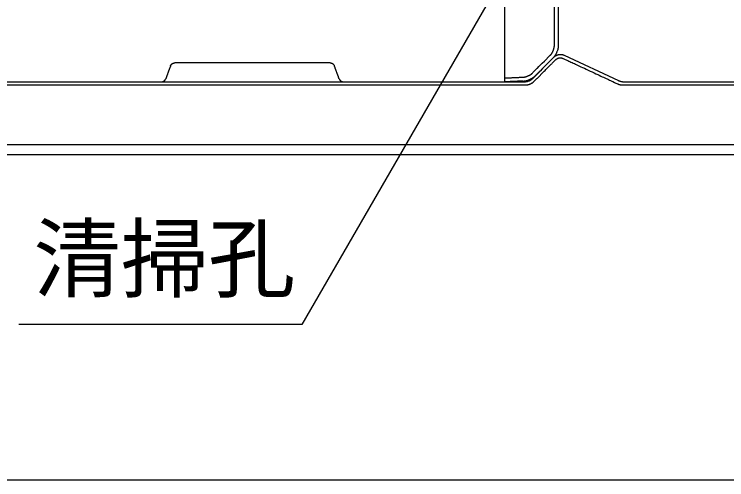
# Model space of a CAD drawing. Units: millimetres, scale not verified. Extents: x -8910 to 8910, y -6308 to 6308.
# Drawn here: x -5910 to -5176, y 169 to 649 of the extents above; entities that cross this region are included whole.
import ezdxf
from ezdxf.enums import TextEntityAlignment as Align

# ---------------------------------------------------------------- set-up
doc = ezdxf.new("R2010")
doc.units = ezdxf.units.MM
doc.header["$LTSCALE"] = 30
doc.layers.add('0-0_機器', color=2, linetype='Continuous', lineweight=25)
doc.layers.add('0-5_空気管', color=3, linetype='Continuous', lineweight=25)
doc.styles.add('ＭＳ ゴシック', font='')
doc.styles.get('ＭＳ ゴシック').set_extended_font_data('MS Gothic')

msp = doc.modelspace()

# ---------------------------------------------------------------- linework, layer by layer
at = {"layer": '0-0_機器'}
msp.add_lwpolyline([(-6429.24, 2009.23), (-6429.24, 169.23), (-3339.24, 169.23)], dxfattribs=at)
at = {"layer": '0-5_空気管'}
for p, q in [((-5404.24, 579.23), (-5404.24, 1599.23)), ((-5353.24, 617.11), (-5353.24, 1561.36)), ((-5349.24, 1561.02), (-5349.24, 617.45)), ((-5283.81, 900.18), (-5613.38, 329.35)), ((-5354.66, 603.85), (-5355.1, 603.41)), ((-5584.31, 598.85), (-5744.15, 598.85)), ((-5579.64, 595.07), (-5579.83, 595.58)), ((-5372.6, 585.89), (-5369.24, 589.25)), ((-6209.91, 579.23), (-5382.96, 579.23)), ((-5290.49, 578.3), (-5288.26, 577.27)), ((-5283.07, 579.23), (-4475.41, 579.23)), ((-3559.13, 514.23), (-6207.97, 514.23)), ((-5613.38, 329.35), (-5904.98, 329.35))]:
    msp.add_line(p, q, dxfattribs=at)
for points in [[(-5349.24, 617.45), (-5349.24, 617.37), (-5349.24, 616.71), (-5349.25, 616.46), (-5349.25, 616.18), (-5349.26, 615.88), (-5349.28, 615.56), (-5349.3, 615.24), (-5349.33, 614.91), (-5349.37, 614.58), (-5349.42, 614.25), (-5349.48, 613.91), (-5349.55, 613.55), (-5349.64, 613.18), (-5349.74, 612.78), (-5349.87, 612.37), (-5350.02, 611.92), (-5350.19, 611.43), (-5350.38, 610.93), (-5350.58, 610.4), (-5350.8, 609.87), (-5351.02, 609.35), (-5351.25, 608.83), (-5351.48, 608.34), (-5351.7, 607.88), (-5351.91, 607.46), (-5352.12, 607.08), (-5352.32, 606.73), (-5352.52, 606.41), (-5352.72, 606.11), (-5352.91, 605.83), (-5353.12, 605.57), (-5353.32, 605.31), (-5353.53, 605.06), (-5353.74, 604.82), (-5353.95, 604.59), (-5354.15, 604.38), (-5354.34, 604.18), (-5354.51, 604), (-5354.66, 603.85)], [(-5353.41, 615.23), (-5353.37, 615.42), (-5353.35, 615.6), (-5353.33, 615.77), (-5353.3, 615.92), (-5353.29, 616.07), (-5353.28, 616.21), (-5353.26, 616.48), (-5353.25, 616.61), (-5353.25, 616.75), (-5353.24, 616.88), (-5353.24, 616.99), (-5353.24, 617.11)], [(-5357.93, 606.24), (-5357.47, 606.71), (-5357.33, 606.85), (-5357.18, 607), (-5357.02, 607.17), (-5356.86, 607.35), (-5356.69, 607.54), (-5356.53, 607.73), (-5356.37, 607.93), (-5356.21, 608.14), (-5356.06, 608.35), (-5355.91, 608.57), (-5355.76, 608.81), (-5355.61, 609.05), (-5355.46, 609.32), (-5355.32, 609.59), (-5355.17, 609.89), (-5355.02, 610.19), (-5354.87, 610.51), (-5354.73, 610.82), (-5354.6, 611.13), (-5354.47, 611.42), (-5354.36, 611.71), (-5354.26, 611.96), (-5354.17, 612.19), (-5354.09, 612.4), (-5354.02, 612.59), (-5353.96, 612.77), (-5353.91, 612.94), (-5353.86, 613.11), (-5353.81, 613.29), (-5353.76, 613.48), (-5353.72, 613.68), (-5353.67, 613.9), (-5353.62, 614.12), (-5353.57, 614.35), (-5353.53, 614.58), (-5353.48, 614.81), (-5353.44, 615.03), (-5353.41, 615.23)], [(-5348.76, 607.12), (-5348.95, 607.09), (-5349.14, 607.05), (-5349.33, 607.01), (-5349.53, 606.96), (-5349.74, 606.89), (-5349.96, 606.82), (-5350.2, 606.74), (-5350.45, 606.64), (-5350.71, 606.54), (-5350.97, 606.43), (-5351.23, 606.32), (-5351.49, 606.21), (-5351.73, 606.1), (-5351.96, 605.99), (-5352.16, 605.88), (-5352.36, 605.78), (-5352.53, 605.67), (-5352.69, 605.57), (-5352.84, 605.47), (-5352.98, 605.38), (-5353.11, 605.28), (-5353.24, 605.18), (-5353.36, 605.07), (-5353.48, 604.97), (-5353.6, 604.86), (-5353.71, 604.76), (-5353.81, 604.67), (-5353.97, 604.5), (-5354.19, 604.29), (-5376.31, 582.16), (-5376.53, 581.94), (-5376.61, 581.86), (-5376.7, 581.77), (-5376.8, 581.68), (-5376.91, 581.58), (-5377.03, 581.47), (-5377.15, 581.36), (-5377.28, 581.26), (-5377.41, 581.15)], [(-5375.43, 588.72), (-5372.55, 591.6), (-5371.95, 592.2), (-5371.31, 592.84), (-5370.64, 593.51), (-5369.24, 594.91), (-5368.54, 595.62), (-5366.41, 597.74), (-5365.71, 598.45), (-5363.59, 600.57), (-5362.88, 601.28), (-5362.19, 601.98), (-5359.27, 604.9), (-5357.93, 606.24)], [(-5355.1, 603.41), (-5357.04, 601.46), (-5357.53, 600.97), (-5358.06, 600.44), (-5358.62, 599.88), (-5359.2, 599.3), (-5359.78, 598.72), (-5360.97, 597.53), (-5361.56, 596.94), (-5363.93, 594.57), (-5364.52, 593.97), (-5365.69, 592.8), (-5366.25, 592.24), (-5367.73, 590.76), (-5368.12, 590.36), (-5369.24, 589.25)], [(-5355.58, 598.37), (-5351.78, 602.17), (-5351.73, 602.22), (-5351.6, 602.34), (-5351.53, 602.41), (-5351.45, 602.48), (-5351.37, 602.55), (-5351.28, 602.62), (-5351.2, 602.69), (-5351.11, 602.76), (-5351.01, 602.83), (-5350.91, 602.89), (-5350.8, 602.96), (-5350.68, 603.03), (-5350.55, 603.1), (-5350.41, 603.17), (-5350.26, 603.25), (-5350.09, 603.32), (-5349.92, 603.4), (-5349.74, 603.48), (-5349.56, 603.55), (-5349.38, 603.62), (-5349.21, 603.68), (-5349.05, 603.74), (-5348.9, 603.79), (-5348.76, 603.83), (-5348.62, 603.87), (-5348.49, 603.9), (-5348.36, 603.92), (-5348.23, 603.95), (-5348.1, 603.96), (-5347.96, 603.98), (-5347.82, 603.99), (-5347.67, 603.99), (-5347.52, 604), (-5347.36, 604), (-5347.21, 604.01), (-5346.94, 604.01), (-5346.81, 604), (-5346.7, 604)], [(-5343.18, 606.41), (-5343.25, 606.44), (-5343.33, 606.47), (-5343.41, 606.51), (-5343.49, 606.54), (-5343.58, 606.58), (-5343.66, 606.61), (-5343.75, 606.64), (-5343.84, 606.67), (-5343.94, 606.71), (-5344.04, 606.74), (-5344.15, 606.77), (-5344.27, 606.8), (-5344.39, 606.84), (-5344.53, 606.87), (-5344.68, 606.91), (-5344.84, 606.95), (-5344.99, 606.98), (-5345.15, 607.01), (-5345.3, 607.05), (-5345.45, 607.07), (-5345.59, 607.1), (-5345.73, 607.13), (-5345.85, 607.14), (-5345.97, 607.16), (-5346.09, 607.17), (-5346.22, 607.18), (-5346.35, 607.19), (-5346.5, 607.2), (-5346.67, 607.2), (-5346.85, 607.21), (-5347.05, 607.21), (-5347.26, 607.21), (-5347.48, 607.21), (-5347.7, 607.2), (-5347.93, 607.19), (-5348.15, 607.18), (-5348.36, 607.16), (-5348.56, 607.14), (-5348.76, 607.12)], [(-5346.7, 604), (-5346.6, 603.99), (-5346.51, 603.99), (-5346.42, 603.98), (-5346.34, 603.97), (-5346.26, 603.96), (-5346.17, 603.95), (-5346.08, 603.93), (-5345.99, 603.92), (-5345.89, 603.89), (-5345.68, 603.85), (-5345.57, 603.83), (-5345.46, 603.8), (-5345.36, 603.78), (-5345.27, 603.76), (-5345.18, 603.73), (-5345.1, 603.71), (-5345.02, 603.69), (-5344.96, 603.67), (-5344.89, 603.64), (-5344.83, 603.62), (-5344.77, 603.6), (-5344.71, 603.58), (-5344.6, 603.53), (-5344.54, 603.5), (-5344.49, 603.48), (-5344.44, 603.46), (-5344.4, 603.44), (-5344.36, 603.42), (-5344.25, 603.37)], [(-5344.25, 603.37), (-5342.71, 602.65), (-5342.07, 602.35), (-5341.29, 601.99), (-5340.41, 601.58), (-5339.44, 601.13), (-5338.4, 600.64), (-5337.3, 600.13), (-5336.17, 599.6), (-5335.01, 599.06), (-5333.86, 598.52), (-5332.68, 597.98), (-5331.47, 597.41), (-5330.2, 596.82), (-5328.86, 596.19), (-5327.42, 595.52), (-5325.88, 594.8), (-5324.2, 594.02), (-5322.39, 593.18), (-5320.47, 592.28), (-5318.47, 591.35), (-5316.44, 590.4), (-5314.4, 589.46), (-5312.4, 588.52), (-5310.47, 587.62), (-5308.65, 586.77), (-5306.97, 585.99), (-5305.41, 585.26), (-5303.95, 584.58), (-5302.59, 583.95), (-5301.3, 583.35), (-5300.07, 582.77), (-5298.87, 582.21), (-5297.69, 581.66), (-5296.51, 581.11), (-5295.36, 580.57), (-5294.24, 580.05), (-5293.17, 579.56), (-5291.28, 578.67), (-5290.49, 578.3)], [(-5283.07, 579.23), (-5283.15, 579.24), (-5283.33, 579.24), (-5283.42, 579.25), (-5283.51, 579.25), (-5283.7, 579.27), (-5283.79, 579.28), (-5283.9, 579.29), (-5284.01, 579.31), (-5284.13, 579.33), (-5284.26, 579.35), (-5284.4, 579.38), (-5284.54, 579.41), (-5284.7, 579.44), (-5284.85, 579.47), (-5285.01, 579.51), (-5285.16, 579.54), (-5285.3, 579.58), (-5285.44, 579.61), (-5285.57, 579.65), (-5285.68, 579.68), (-5285.79, 579.71), (-5285.89, 579.74), (-5285.99, 579.78), (-5286.08, 579.81), (-5286.16, 579.84), (-5286.25, 579.88), (-5286.33, 579.91), (-5286.41, 579.95), (-5286.49, 579.98), (-5286.57, 580.01), (-5286.64, 580.04), (-5286.7, 580.07), (-5286.76, 580.1), (-5286.91, 580.17), (-5342.9, 606.28), (-5343.01, 606.33), (-5343.06, 606.35), (-5343.12, 606.38), (-5343.18, 606.41)], [(-5748.65, 595.58), (-5748.79, 595.22), (-5748.84, 595.07), (-5748.91, 594.89), (-5748.99, 594.68), (-5749.07, 594.45), (-5749.16, 594.2), (-5749.26, 593.94), (-5749.36, 593.67), (-5749.56, 593.13), (-5749.66, 592.85), (-5749.77, 592.56), (-5749.88, 592.27), (-5750, 591.95), (-5750.12, 591.61), (-5750.26, 591.25), (-5750.41, 590.86), (-5750.56, 590.43), (-5750.73, 589.98), (-5750.9, 589.52), (-5751.08, 589.04), (-5751.25, 588.56), (-5751.43, 588.1), (-5751.6, 587.65), (-5751.75, 587.22), (-5751.9, 586.83), (-5752.03, 586.47), (-5752.16, 586.13), (-5752.28, 585.81), (-5752.39, 585.51), (-5752.49, 585.23), (-5752.7, 584.68), (-5752.8, 584.41), (-5752.9, 584.14), (-5752.99, 583.88), (-5753.09, 583.63), (-5753.17, 583.4), (-5753.25, 583.19), (-5753.32, 583.01), (-5753.51, 582.5)], [(-5748.65, 595.58), (-5748.61, 595.68), (-5748.6, 595.73), (-5748.58, 595.78), (-5748.55, 595.84), (-5748.53, 595.9), (-5748.5, 595.97), (-5748.47, 596.04), (-5748.4, 596.18), (-5748.37, 596.26), (-5748.33, 596.33), (-5748.28, 596.41), (-5748.24, 596.48), (-5748.19, 596.56), (-5748.13, 596.64), (-5748.06, 596.73), (-5747.99, 596.82), (-5747.91, 596.92), (-5747.82, 597.02), (-5747.73, 597.13), (-5747.54, 597.34), (-5747.44, 597.44), (-5747.35, 597.53), (-5747.25, 597.62), (-5747.17, 597.7), (-5747.09, 597.77), (-5747.01, 597.84), (-5746.93, 597.9), (-5746.85, 597.95), (-5746.77, 598.01), (-5746.69, 598.06), (-5746.6, 598.11), (-5746.51, 598.16), (-5746.41, 598.21), (-5746.31, 598.26), (-5746.21, 598.31), (-5746.11, 598.36), (-5746.01, 598.4), (-5745.92, 598.44), (-5745.84, 598.48)], [(-5745.84, 598.48), (-5745.76, 598.51), (-5745.7, 598.54), (-5745.64, 598.56), (-5745.58, 598.58), (-5745.46, 598.62), (-5745.4, 598.64), (-5745.34, 598.65), (-5745.27, 598.67), (-5745.2, 598.69), (-5745.12, 598.71), (-5745.04, 598.72), (-5744.97, 598.74), (-5744.89, 598.76), (-5744.82, 598.77), (-5744.75, 598.79), (-5744.68, 598.8), (-5744.57, 598.82), (-5744.47, 598.83), (-5744.42, 598.83), (-5744.37, 598.84), (-5744.33, 598.84), (-5744.28, 598.84), (-5744.24, 598.84), (-5744.19, 598.84), (-5744.15, 598.85)], [(-5584.31, 598.85), (-5584.25, 598.84), (-5584.18, 598.84), (-5584.11, 598.84), (-5584.03, 598.84), (-5583.95, 598.83), (-5583.87, 598.82), (-5583.79, 598.82), (-5583.7, 598.8), (-5583.62, 598.79), (-5583.53, 598.77), (-5583.44, 598.75), (-5583.34, 598.72), (-5583.24, 598.69), (-5583.13, 598.66), (-5583.01, 598.61), (-5582.89, 598.57), (-5582.76, 598.52), (-5582.62, 598.47), (-5582.49, 598.41), (-5582.37, 598.36), (-5582.24, 598.3), (-5582.13, 598.25), (-5582.02, 598.19), (-5581.93, 598.14), (-5581.84, 598.09), (-5581.76, 598.04), (-5581.68, 597.98), (-5581.6, 597.93), (-5581.52, 597.87), (-5581.44, 597.8), (-5581.28, 597.66), (-5581.2, 597.58), (-5581.12, 597.51), (-5581.04, 597.43), (-5580.89, 597.28), (-5580.83, 597.22), (-5580.78, 597.16), (-5580.73, 597.1), (-5580.68, 597.06)], [(-5580.68, 597.06), (-5580.6, 596.96), (-5580.57, 596.91), (-5580.53, 596.86), (-5580.49, 596.81), (-5580.45, 596.75), (-5580.37, 596.63), (-5580.32, 596.56), (-5580.24, 596.42), (-5580.2, 596.36), (-5580.16, 596.3), (-5580.13, 596.24), (-5580.1, 596.19), (-5580.07, 596.14), (-5580.04, 596.09), (-5580.02, 596.05), (-5579.98, 595.97), (-5579.95, 595.88), (-5579.93, 595.84), (-5579.91, 595.8), (-5579.9, 595.76), (-5579.89, 595.72), (-5579.87, 595.69), (-5579.86, 595.66), (-5579.83, 595.58)], [(-5574.97, 582.5), (-5575.11, 582.86), (-5575.17, 583.01), (-5575.23, 583.19), (-5575.31, 583.4), (-5575.39, 583.63), (-5575.49, 583.88), (-5575.58, 584.14), (-5575.68, 584.41), (-5575.78, 584.68), (-5575.88, 584.95), (-5575.99, 585.23), (-5576.09, 585.52), (-5576.2, 585.81), (-5576.32, 586.13), (-5576.45, 586.47), (-5576.58, 586.83), (-5576.73, 587.22), (-5576.89, 587.65), (-5577.05, 588.1), (-5577.23, 588.56), (-5577.4, 589.04), (-5577.58, 589.52), (-5577.75, 589.98), (-5577.92, 590.43), (-5578.08, 590.86), (-5578.22, 591.25), (-5578.36, 591.61), (-5578.48, 591.95), (-5578.6, 592.27), (-5578.71, 592.57), (-5578.82, 592.85), (-5578.92, 593.13), (-5579.12, 593.67), (-5579.22, 593.94), (-5579.32, 594.2), (-5579.41, 594.45), (-5579.5, 594.68), (-5579.57, 594.89), (-5579.64, 595.07)], [(-5371.69, 582.26), (-5371.25, 582.7), (-5370.79, 583.16), (-5364.51, 589.43), (-5363.72, 590.22), (-5362.92, 591.03), (-5362.11, 591.83), (-5361.32, 592.62), (-5360.56, 593.38), (-5356.98, 596.97), (-5356.5, 597.44), (-5356.03, 597.91), (-5355.58, 598.37)], [(-5386.04, 584.04), (-5385.74, 584.05), (-5385.61, 584.06), (-5385.46, 584.06), (-5385.28, 584.08), (-5385.09, 584.09), (-5384.88, 584.1), (-5384.66, 584.12), (-5384.44, 584.15), (-5384.21, 584.17), (-5383.98, 584.2), (-5383.75, 584.24), (-5383.51, 584.29), (-5383.26, 584.35), (-5383, 584.41), (-5382.71, 584.5), (-5382.41, 584.59), (-5382.08, 584.7), (-5381.72, 584.83), (-5381.35, 584.97), (-5380.96, 585.12), (-5380.55, 585.29), (-5380.15, 585.45), (-5379.76, 585.63), (-5379.39, 585.8), (-5379.03, 585.97), (-5378.71, 586.13), (-5378.41, 586.3), (-5378.13, 586.46), (-5377.87, 586.62), (-5377.63, 586.78), (-5377.4, 586.94), (-5377.19, 587.1), (-5376.98, 587.27), (-5376.78, 587.43), (-5376.58, 587.61), (-5376.39, 587.77), (-5376.22, 587.94), (-5376.06, 588.09), (-5375.91, 588.23)], [(-5375.91, 588.23), (-5375.78, 588.36), (-5375.43, 588.72)], [(-6209.98, 576.03), (-5382.83, 576.03), (-5382.67, 576.03), (-5382.49, 576.04), (-5382.29, 576.04), (-5382.09, 576.05), (-5381.88, 576.07), (-5381.67, 576.08), (-5381.45, 576.11), (-5381.23, 576.14), (-5381.01, 576.18), (-5380.78, 576.22), (-5380.54, 576.28), (-5380.28, 576.35), (-5380.01, 576.43), (-5379.71, 576.53), (-5379.4, 576.64), (-5379.06, 576.76), (-5378.71, 576.89), (-5378.36, 577.03), (-5378.02, 577.18), (-5377.68, 577.33), (-5377.35, 577.48), (-5377.05, 577.62), (-5376.77, 577.76), (-5376.51, 577.9), (-5376.28, 578.03), (-5376.06, 578.17), (-5375.86, 578.3), (-5375.68, 578.43), (-5375.5, 578.57), (-5375.33, 578.7), (-5375.16, 578.84), (-5375, 578.98), (-5374.84, 579.12), (-5374.7, 579.26), (-5374.57, 579.38), (-5374.45, 579.5), (-5371.69, 582.26)], [(-5757.92, 579.23), (-5757.86, 579.24), (-5757.78, 579.24), (-5757.7, 579.24), (-5757.63, 579.25), (-5757.55, 579.26), (-5757.46, 579.26), (-5757.38, 579.28), (-5757.3, 579.29), (-5757.21, 579.31), (-5757.12, 579.33), (-5757.02, 579.35), (-5756.92, 579.39), (-5756.81, 579.42), (-5756.69, 579.46), (-5756.56, 579.51), (-5756.43, 579.56), (-5756.3, 579.61), (-5756.17, 579.67), (-5756.04, 579.72), (-5755.92, 579.78), (-5755.81, 579.83), (-5755.7, 579.89), (-5755.6, 579.94), (-5755.52, 579.99), (-5755.43, 580.04), (-5755.35, 580.1), (-5755.27, 580.15), (-5755.2, 580.21), (-5755.12, 580.28), (-5755.04, 580.34), (-5754.96, 580.42), (-5754.88, 580.49), (-5754.79, 580.57), (-5754.72, 580.65), (-5754.64, 580.72), (-5754.57, 580.79), (-5754.51, 580.86), (-5754.45, 580.92), (-5754.4, 580.97)], [(-5754.4, 580.97), (-5754.36, 581.02), (-5754.28, 581.12), (-5754.21, 581.21), (-5754.17, 581.27), (-5754.13, 581.33), (-5754.08, 581.39), (-5754.04, 581.45), (-5754, 581.52), (-5753.95, 581.59), (-5753.91, 581.66), (-5753.87, 581.72), (-5753.84, 581.78), (-5753.8, 581.84), (-5753.77, 581.89), (-5753.75, 581.94), (-5753.72, 581.98), (-5753.7, 582.03), (-5753.68, 582.07), (-5753.66, 582.11), (-5753.64, 582.16), (-5753.62, 582.2), (-5753.61, 582.24), (-5753.59, 582.28), (-5753.57, 582.32), (-5753.56, 582.35), (-5753.55, 582.39), (-5753.54, 582.41), (-5753.51, 582.5)], [(-5574.97, 582.5), (-5574.94, 582.39), (-5574.92, 582.35), (-5574.9, 582.3), (-5574.88, 582.24), (-5574.85, 582.18), (-5574.82, 582.11), (-5574.79, 582.04), (-5574.76, 581.97), (-5574.73, 581.89), (-5574.65, 581.75), (-5574.61, 581.67), (-5574.56, 581.6), (-5574.51, 581.52), (-5574.45, 581.44), (-5574.39, 581.35), (-5574.31, 581.26), (-5574.23, 581.16), (-5574.14, 581.06), (-5574.05, 580.95), (-5573.96, 580.85), (-5573.86, 580.74), (-5573.76, 580.64), (-5573.67, 580.55), (-5573.58, 580.46), (-5573.49, 580.38), (-5573.41, 580.31), (-5573.33, 580.24), (-5573.25, 580.18), (-5573.17, 580.13), (-5573.09, 580.07), (-5573.01, 580.02), (-5572.92, 579.97), (-5572.83, 579.92), (-5572.63, 579.82), (-5572.43, 579.72), (-5572.34, 579.68), (-5572.25, 579.64), (-5572.16, 579.6), (-5572.09, 579.57)], [(-5404.24, 583.24), (-5403.23, 583.29), (-5402.81, 583.31), (-5402.3, 583.33), (-5401.72, 583.35), (-5401.09, 583.38), (-5400.4, 583.41), (-5399.68, 583.44), (-5398.94, 583.48), (-5398.19, 583.51), (-5397.43, 583.54), (-5396.67, 583.57), (-5393.64, 583.71), (-5392.88, 583.74), (-5391.36, 583.81), (-5390.62, 583.84), (-5389.9, 583.87), (-5389.21, 583.9), (-5388.57, 583.93), (-5387.99, 583.95), (-5387.48, 583.98), (-5386.04, 584.04)], [(-5385.87, 580.04), (-5386.89, 579.99), (-5387.32, 579.98), (-5387.83, 579.95), (-5388.42, 579.93), (-5389.06, 579.9), (-5389.75, 579.87), (-5390.48, 579.83), (-5391.23, 579.8), (-5391.99, 579.77), (-5392.76, 579.74), (-5393.53, 579.7), (-5395.82, 579.6), (-5396.59, 579.57), (-5397.35, 579.53), (-5398.12, 579.5), (-5398.88, 579.47), (-5399.63, 579.43), (-5400.36, 579.4), (-5401.05, 579.37), (-5401.69, 579.35), (-5402.28, 579.32), (-5402.79, 579.3), (-5404.24, 579.23)], [(-5385.87, 580.04), (-5385.46, 580.06), (-5385.28, 580.06), (-5385.08, 580.07), (-5384.84, 580.09), (-5384.58, 580.1), (-5384.3, 580.13), (-5384.01, 580.15), (-5383.71, 580.18), (-5383.4, 580.22), (-5383.09, 580.27), (-5382.78, 580.32), (-5382.46, 580.39), (-5382.13, 580.47), (-5381.78, 580.56), (-5381.42, 580.67), (-5381.02, 580.8), (-5380.6, 580.95), (-5380.15, 581.12), (-5379.68, 581.31), (-5379.19, 581.52), (-5378.69, 581.73), (-5378.2, 581.95), (-5377.72, 582.18), (-5377.26, 582.4), (-5376.83, 582.62), (-5376.43, 582.82), (-5376.07, 583.03), (-5375.75, 583.22), (-5375.44, 583.42), (-5375.16, 583.61), (-5374.9, 583.8), (-5374.65, 583.99), (-5374.4, 584.18), (-5374.17, 584.38), (-5373.94, 584.59), (-5373.72, 584.78), (-5373.52, 584.98), (-5373.33, 585.16), (-5373.16, 585.32)], [(-5377.41, 581.15), (-5377.54, 581.05), (-5377.69, 580.95), (-5377.84, 580.85), (-5378, 580.75), (-5378.18, 580.65), (-5378.37, 580.55), (-5378.58, 580.44), (-5378.81, 580.33), (-5379.06, 580.22), (-5379.32, 580.11), (-5379.58, 580), (-5379.85, 579.89), (-5380.11, 579.79), (-5380.36, 579.7), (-5380.6, 579.61), (-5380.82, 579.54), (-5381.03, 579.48), (-5381.23, 579.43), (-5381.41, 579.38), (-5381.59, 579.35), (-5381.75, 579.32), (-5381.92, 579.29), (-5382.08, 579.28), (-5382.24, 579.26), (-5382.4, 579.25), (-5382.55, 579.24), (-5382.7, 579.24), (-5382.84, 579.24), (-5382.96, 579.23)], [(-5373.16, 585.32), (-5373.01, 585.47), (-5372.6, 585.89)], [(-5572.09, 579.57), (-5572.02, 579.54), (-5571.96, 579.52), (-5571.9, 579.5), (-5571.79, 579.46), (-5571.73, 579.44), (-5571.66, 579.42), (-5571.59, 579.41), (-5571.52, 579.39), (-5571.44, 579.37), (-5571.37, 579.35), (-5571.29, 579.34), (-5571.21, 579.32), (-5571.14, 579.31), (-5571.07, 579.29), (-5571.01, 579.28), (-5570.95, 579.27), (-5570.89, 579.26), (-5570.84, 579.26), (-5570.74, 579.25), (-5570.61, 579.24), (-5570.56, 579.24), (-5570.52, 579.23)], [(-5288.26, 577.27), (-5288.12, 577.2), (-5288.06, 577.17), (-5287.99, 577.13), (-5287.9, 577.1), (-5287.81, 577.06), (-5287.71, 577.01), (-5287.61, 576.97), (-5287.27, 576.83), (-5287.16, 576.79), (-5287.04, 576.75), (-5286.92, 576.71), (-5286.79, 576.66), (-5286.64, 576.62), (-5286.49, 576.58), (-5286.32, 576.53), (-5285.95, 576.44), (-5285.75, 576.39), (-5285.54, 576.35), (-5285.34, 576.3), (-5285.14, 576.26), (-5284.94, 576.22), (-5284.76, 576.19), (-5284.59, 576.16), (-5284.43, 576.13), (-5284.29, 576.11), (-5284.15, 576.09), (-5284.02, 576.08), (-5283.89, 576.06), (-5283.77, 576.05), (-5283.53, 576.04), (-5283.41, 576.04), (-5283.3, 576.03), (-5283.19, 576.03), (-5283.09, 576.03)], [(-5283.09, 576.03), (-4475.39, 576.03)], [(-6210.51, 504.25), (-6210.05, 504.24), (-6209.64, 504.24), (-6209.28, 504.23), (-3558.52, 504.23)]]:
    msp.add_lwpolyline(points, dxfattribs=at)

# ---------------------------------------------------------------- texts
at = {"layer": '0-5_空気管', "color": 4, "style": 'ＭＳ ゴシック'}
msp.add_text('清掃孔', height=65.98, dxfattribs=at).set_placement((-5889.98, 344.36), align=Align.BOTTOM_LEFT)

doc.saveas('drawing.dxf')
